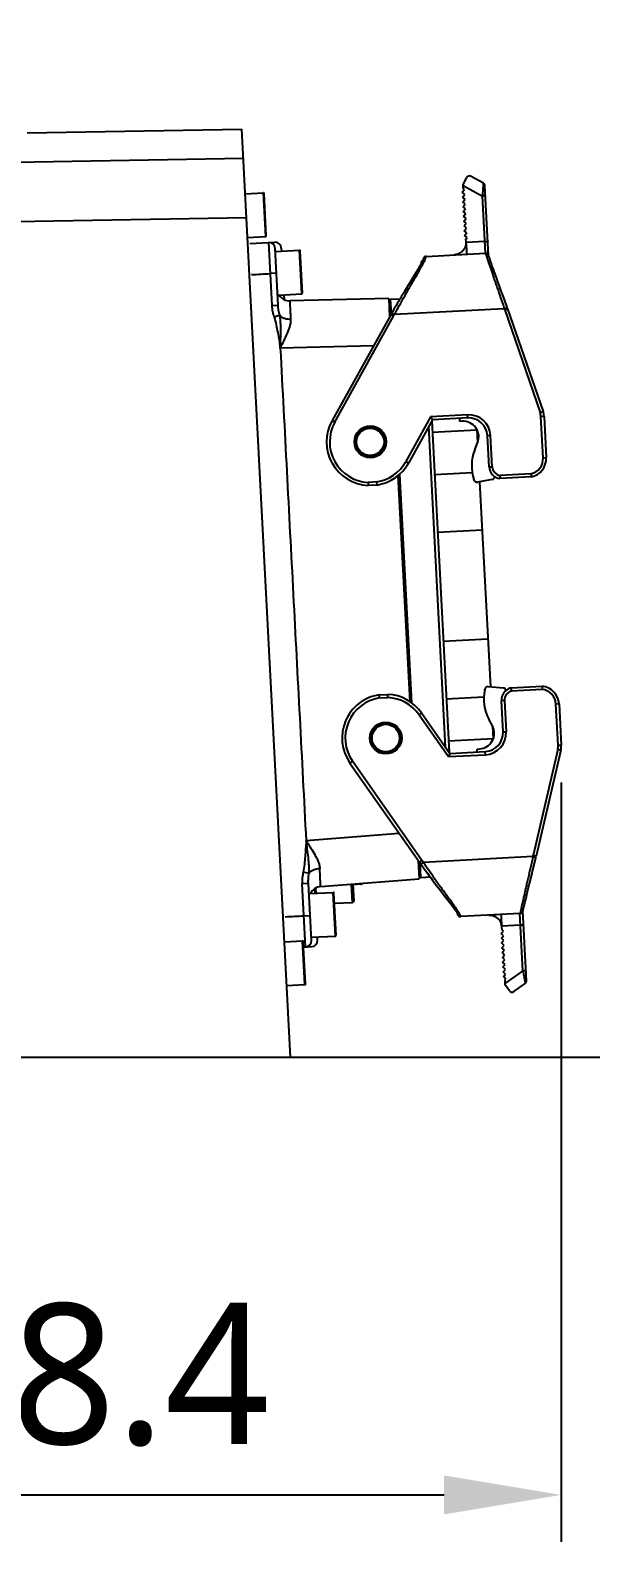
# Model space of a CAD drawing. Header units: millimetres. Extents: x 5828 to 6704, y 123 to 421.
# Drawn here: x 6434.13 to 6440.12, y 225.25 to 241.39 of the extents above; entities that cross this region are included whole.
import ezdxf

# ---------------------------------------------------------------- set-up
doc = ezdxf.new("R2010")
doc.units = ezdxf.units.MM
doc.layers.add('外形图', color=7, linetype='Continuous')
doc.layers.add('尺寸标注', color=7, linetype='Continuous')
doc.styles.add('微软雅黑', font='msyh.ttc', dxfattribs={"height": 1.5})
doc.dimstyles.new('尺寸标注_1_15比例', dxfattribs={"dimtxt": 1.5, "dimasz": 1.25, "dimexe": 0.5, "dimexo": 0.4, "dimgap": 0.5, "dimtad": 1, "dimdec": 1, "dimlfac": 15, "dimdsep": 46, "dimtxsty": '微软雅黑', "dimcen": 0.09, "dimadec": 0, "dimazin": 0, "dimtp": 0.01, "dimtm": 0.01, "dimtfac": 1, "dimtdec": 1, "dimtofl": 0, "dimtmove": 0, "dimatfit": 3, "dimfxl": 1, "dimtolj": 1, "dimarcsym": 0})

# ---------------------------------------------------------------- blocks, each defined once
blk = doc.blocks.new('*D937')
at = {"layer": 'Defpoints', "color": 0}
for p in [(6436.022, 252.424), (6436.914, 230.424), (6446.595, 230.424)]:
    blk.add_point(p, dxfattribs=at)
at = {"layer": '尺寸标注', "color": 0, "lineweight": -2}
for p, q in [((6436.422, 252.424), (6447.095, 252.424)), ((6446.595, 251.174), (6446.595, 231.674)), ((6437.314, 230.424), (6447.095, 230.424))]:
    blk.add_line(p, q, dxfattribs=at)
at = {"layer": '尺寸标注', "color": 0}
for points in [[(6446.803, 251.174), (6446.386, 251.174), (6446.595, 252.424)], [(6446.386, 231.674), (6446.803, 231.674), (6446.595, 230.424)]]:
    blk.add_solid(points, dxfattribs=at)
at = {"layer": '尺寸标注', "color": 0, "insert": (6445.32, 241.765), "char_height": 1.5, "attachment_point": 5, "rotation": 90, "style": '微软雅黑'}
blk.add_mtext('\\A1;330', dxfattribs=at)
blk = doc.blocks.new('*D938')
at = {"layer": 'Defpoints', "color": 0}
for p in [(6417.922, 275.264), (6453.231, 275.264), (6436.914, 230.424)]:
    blk.add_point(p, dxfattribs=at)
at = {"layer": '尺寸标注', "color": 0, "lineweight": -2}
for p, q in [((6418.322, 275.264), (6453.731, 275.264)), ((6453.231, 231.674), (6453.231, 274.014)), ((6437.314, 230.424), (6453.731, 230.424))]:
    blk.add_line(p, q, dxfattribs=at)
at = {"layer": '尺寸标注', "color": 0}
for points in [[(6453.44, 274.014), (6453.023, 274.014), (6453.231, 275.264)], [(6453.023, 231.674), (6453.44, 231.674), (6453.231, 230.424)]]:
    blk.add_solid(points, dxfattribs=at)
at = {"layer": '尺寸标注', "color": 0, "insert": (6451.956, 252.844), "char_height": 1.5, "attachment_point": 5, "rotation": 90, "style": '微软雅黑'}
blk.add_mtext('\\A1;672.6', dxfattribs=at)
blk = doc.blocks.new('*D940')
at = {"layer": 'Defpoints', "color": 0}
for p in [(6425.647, 243.091), (6422.741, 230.424), (6442.784, 230.424)]:
    blk.add_point(p, dxfattribs=at)
at = {"layer": '尺寸标注', "color": 0, "lineweight": -2}
for p, q in [((6426.047, 243.091), (6443.284, 243.091)), ((6442.784, 241.841), (6442.784, 231.674)), ((6423.141, 230.424), (6443.284, 230.424))]:
    blk.add_line(p, q, dxfattribs=at)
at = {"layer": '尺寸标注', "color": 0}
for points in [[(6442.992, 241.841), (6442.576, 241.841), (6442.784, 243.091)], [(6442.576, 231.674), (6442.992, 231.674), (6442.784, 230.424)]]:
    blk.add_solid(points, dxfattribs=at)
at = {"layer": '尺寸标注', "color": 0, "insert": (6441.505, 237.302), "char_height": 1.5, "attachment_point": 5, "rotation": 90, "style": '微软雅黑'}
blk.add_mtext('\\A1;190', dxfattribs=at)
blk = doc.blocks.new('*D942')
at = {"layer": 'Defpoints', "color": 0}
for p in [(6439.803, 233.758), (6428.58, 228.257), (6439.803, 225.751)]:
    blk.add_point(p, dxfattribs=at)
at = {"layer": '尺寸标注', "color": 0, "lineweight": -2}
for p, q in [((6439.803, 233.358), (6439.803, 225.251)), ((6428.58, 227.857), (6428.58, 225.251)), ((6429.83, 225.751), (6438.553, 225.751))]:
    blk.add_line(p, q, dxfattribs=at)
at = {"layer": '尺寸标注', "color": 0}
for points in [[(6429.83, 225.959), (6429.83, 225.543), (6428.58, 225.751)], [(6438.553, 225.543), (6438.553, 225.959), (6439.803, 225.751)]]:
    blk.add_solid(points, dxfattribs=at)
at = {"layer": '尺寸标注', "color": 0, "insert": (6434.192, 227.03), "char_height": 1.5, "attachment_point": 5, "style": '微软雅黑'}
blk.add_mtext('\\A1;\\A1;168.4', dxfattribs=at)

msp = doc.modelspace()

# ---------------------------------------------------------------- linework, layer by layer
at = {"layer": '外形图'}
for p, q in [((6434.1007, 240.2945), (6436.3944, 240.3345)), ((6436.9138, 230.424), (6436.3944, 240.3345)), ((6436.4108, 240.0214), (6432.6155, 239.9529)), ((6438.7468, 239.6599), (6438.7709, 239.689)), ((6438.7546, 239.7445), (6438.7951, 239.8176)), ((6438.7569, 239.7005), (6438.7546, 239.7445)), ((6438.7552, 239.7344), (6438.9614, 239.6201)), ((6438.7709, 239.689), (6438.7569, 239.7005)), ((6438.9719, 239.7577), (6438.8404, 239.8305)), ((6439.0281, 238.9847), (6438.989, 239.7303)), ((6436.4305, 239.6447), (6436.6236, 239.6548)), ((6436.648, 239.1887), (6436.6236, 239.6548)), ((6436.6543, 239.1958), (6436.6306, 239.6485)), ((6438.7736, 239.6378), (6438.7468, 239.6599)), ((6438.7495, 239.6086), (6438.7736, 239.6378)), ((6438.7763, 239.5865), (6438.7495, 239.6086)), ((6438.7522, 239.5573), (6438.7763, 239.5865)), ((6438.7789, 239.5352), (6438.7522, 239.5573)), ((6438.7549, 239.5061), (6438.7789, 239.5352)), ((6438.9934, 239.0092), (6438.9614, 239.6201)), ((6432.0907, 239.3142), (6436.4437, 239.3926)), ((6438.7816, 239.484), (6438.7549, 239.5061)), ((6438.7576, 239.4548), (6438.7816, 239.484)), ((6438.7843, 239.4327), (6438.7576, 239.4548)), ((6438.7602, 239.4036), (6438.7843, 239.4327)), ((6438.787, 239.3814), (6438.7602, 239.4036)), ((6438.7629, 239.3523), (6438.787, 239.3814)), ((6438.7897, 239.3302), (6438.7629, 239.3523)), ((6438.7656, 239.301), (6438.7897, 239.3302)), ((6438.7924, 239.2789), (6438.7656, 239.301)), ((6438.7683, 239.2498), (6438.7924, 239.2789)), ((6438.7951, 239.2276), (6438.7683, 239.2498)), ((6438.771, 239.1985), (6438.7951, 239.2276)), ((6438.7978, 239.1764), (6438.771, 239.1985)), ((6436.455, 239.1786), (6436.648, 239.1887)), ((6436.4784, 239.1143), (6436.7447, 239.1283)), ((6436.6781, 239.1248), (6436.7134, 238.4505)), ((6436.78, 238.454), (6436.7481, 239.0617)), ((6436.7499, 239.0284), (6437.0095, 239.042)), ((6436.8147, 239.0652), (6436.8165, 239.0319)), ((6437.034, 238.576), (6437.0095, 239.042)), ((6437.0403, 238.583), (6437.0165, 239.0357)), ((6438.7716, 239.0643), (6438.7692, 239.0596)), ((6438.7851, 239.1079), (6438.7849, 239.1064)), ((6438.7852, 239.1612), (6438.7978, 239.1764)), ((6438.7867, 239.1318), (6438.7852, 239.1612)), ((6438.9869, 239.133), (6438.7871, 239.1237)), ((6438.2915, 238.8693), (6438.2856, 238.8593)), ((6438.2943, 238.8741), (6438.2886, 238.8645)), ((6438.297, 238.8788), (6438.2915, 238.8694)), ((6438.3019, 238.8874), (6438.2969, 238.8787)), ((6438.3043, 238.8916), (6438.2995, 238.8833)), ((6438.3085, 238.8992), (6438.3042, 238.8915)), ((6438.3219, 238.9249), (6438.3071, 238.9215)), ((6438.3071, 238.9215), (6438.3083, 238.8988)), ((6438.3148, 238.9107), (6438.3077, 238.9094)), ((6438.3234, 238.9281), (6438.3224, 238.9259)), ((6438.3243, 238.9302), (6438.3234, 238.9281)), ((6438.3251, 238.932), (6438.3243, 238.9301)), ((6438.3258, 238.9338), (6438.3251, 238.932)), ((6438.3264, 238.9353), (6438.3258, 238.9337)), ((6438.3269, 238.9368), (6438.3264, 238.9353)), ((6438.3274, 238.938), (6438.3269, 238.9367)), ((6438.3277, 238.9392), (6438.3274, 238.938)), ((6438.3281, 238.9401), (6438.3277, 238.9391)), ((6438.3283, 238.941), (6438.3281, 238.9401)), ((6438.3291, 238.9442), (6438.329, 238.9439)), ((6438.3294, 238.9467), (6438.3293, 238.9461)), ((6438.3295, 238.9477), (6438.3294, 238.9467)), ((6438.3298, 238.9491), (6438.3295, 238.9476)), ((6438.3303, 238.9512), (6438.3298, 238.9491)), ((6438.3311, 238.9539), (6438.3303, 238.9511)), ((6438.3324, 238.9569), (6438.3311, 238.9538)), ((6438.3343, 238.9604), (6438.3324, 238.9568)), ((6438.3368, 238.9639), (6438.3342, 238.9603)), ((6438.3401, 238.9673), (6438.3368, 238.9638)), ((6438.344, 238.9704), (6438.34, 238.9672)), ((6438.3485, 238.973), (6438.3439, 238.9703)), ((6438.3537, 238.9749), (6438.3484, 238.9729)), ((6438.3594, 238.9759), (6438.3536, 238.9748)), ((6438.3609, 238.976), (6438.3592, 238.9759)), ((6438.3609, 238.976), (6438.9937, 239.0092)), ((6438.661, 238.9917), (6438.6607, 238.9917)), ((6438.67, 238.9926), (6438.6675, 238.9923)), ((6438.6724, 238.9929), (6438.6698, 238.9926)), ((6438.6749, 238.9933), (6438.6721, 238.9929)), ((6438.6774, 238.9938), (6438.6746, 238.9933)), ((6438.68, 238.9943), (6438.6771, 238.9937)), ((6438.6827, 238.9949), (6438.6797, 238.9942)), ((6438.6854, 238.9955), (6438.6823, 238.9948)), ((6438.6881, 238.9962), (6438.685, 238.9954)), ((6438.6908, 238.997), (6438.6877, 238.9961)), ((6438.6936, 238.9978), (6438.6904, 238.9969)), ((6438.6964, 238.9988), (6438.6931, 238.9977)), ((6438.6992, 238.9998), (6438.6959, 238.9986)), ((6438.702, 239.0008), (6438.6987, 238.9996)), ((6438.7048, 239.002), (6438.7015, 239.0006)), ((6438.7077, 239.0032), (6438.7044, 239.0018)), ((6438.7105, 239.0045), (6438.7072, 239.003)), ((6438.7133, 239.0059), (6438.7101, 239.0043)), ((6438.7161, 239.0074), (6438.713, 239.0057)), ((6438.719, 239.0089), (6438.7159, 239.0072)), ((6438.7218, 239.0105), (6438.7188, 239.0088)), ((6438.7246, 239.0123), (6438.7217, 239.0105)), ((6438.7275, 239.0142), (6438.7246, 239.0123)), ((6438.7305, 239.0162), (6438.7273, 239.0141)), ((6439.0289, 238.9825), (6439.0285, 238.9837)), ((6439.0289, 238.9825), (6439.0285, 238.9837)), ((6439.0297, 238.98), (6439.0289, 238.9825)), ((6439.0307, 238.9771), (6439.0293, 238.9813)), ((6439.0358, 238.9624), (6439.0325, 238.9718)), ((6439.04, 238.9503), (6439.0358, 238.9624)), ((6439.0454, 238.9351), (6439.04, 238.9503)), ((6439.0556, 238.9061), (6439.0454, 238.9351)), ((6439.064, 238.8825), (6439.0597, 238.8948)), ((6436.7621, 238.7954), (6436.6955, 238.7919)), ((6438.1969, 238.7122), (6438.1786, 238.6819)), ((6438.239, 238.7816), (6438.2293, 238.7657)), ((6438.2566, 238.8107), (6438.2436, 238.7892)), ((6438.2646, 238.8239), (6438.2565, 238.8106)), ((6438.2684, 238.8304), (6438.2607, 238.8175)), ((6438.2756, 238.8424), (6438.2684, 238.8303)), ((6438.2791, 238.8483), (6438.2721, 238.8366)), ((6438.2855, 238.8592), (6438.2791, 238.8482)), ((6438.2886, 238.8644), (6438.2824, 238.8539)), ((6439.1155, 238.738), (6439.1043, 238.7692)), ((6439.1276, 238.7042), (6439.1155, 238.738)), ((6436.7846, 238.5629), (6437.034, 238.576)), ((6436.8409, 238.5659), (6436.8436, 238.5147)), ((6438.1299, 238.6019), (6438.1146, 238.5766)), ((6438.1299, 238.6019), (6438.1147, 238.5767)), ((6438.1517, 238.6378), (6438.1299, 238.6019)), ((6438.1587, 238.6492), (6438.1517, 238.6377)), ((6438.1785, 238.6818), (6438.1586, 238.6491)), ((6438.1848, 238.6921), (6438.1721, 238.6712)), ((6439.1407, 238.6678), (6439.1276, 238.7042)), ((6439.1599, 238.6149), (6439.1407, 238.6678)), ((6439.1701, 238.5865), (6439.1599, 238.6149)), ((6439.1755, 238.5718), (6439.1701, 238.5865)), ((6439.2037, 238.4937), (6439.1755, 238.5718)), ((6436.7134, 238.4505), (6436.78, 238.454)), ((6437.9611, 238.5278), (6436.9076, 238.5002)), ((6437.9611, 238.5278), (6437.9714, 238.3315)), ((6437.9656, 238.4413), (6437.9823, 238.4421)), ((6437.9783, 238.5187), (6438.0832, 238.5242)), ((6437.9783, 238.5187), (6437.9866, 238.3587)), ((6438.0244, 238.3576), (6439.1951, 238.4189)), ((6439.1951, 238.4189), (6439.2265, 238.4301)), ((6439.1997, 238.4062), (6439.1951, 238.4189)), ((6439.1997, 238.4062), (6439.2311, 238.4174)), ((6439.1997, 238.4062), (6439.5773, 237.3096)), ((6439.2311, 238.4174), (6439.2265, 238.4301)), ((6439.2311, 238.4174), (6439.6088, 237.3205)), ((6436.798, 238.3468), (6436.7385, 238.3265)), ((6437.9828, 238.352), (6437.3562, 237.2217)), ((6437.3854, 237.2055), (6438.0119, 238.3358)), ((6437.9828, 238.352), (6437.9886, 238.3621)), ((6438.0119, 238.3358), (6437.9828, 238.352)), ((6437.9955, 238.3742), (6437.9886, 238.3621)), ((6437.9955, 238.3742), (6438.0244, 238.3576)), ((6438.0119, 238.3358), (6438.0244, 238.3576)), ((6436.8039, 237.9977), (6437.8007, 238.0236)), ((6438.408, 237.2628), (6438.1433, 236.7853)), ((6438.804, 237.2835), (6438.408, 237.2628)), ((6438.4282, 237.2305), (6438.408, 237.2628)), ((6438.8058, 237.2503), (6438.804, 237.2835)), ((6439.5773, 237.3096), (6439.6088, 237.3205)), ((6439.6194, 237.2658), (6439.5861, 237.2641)), ((6439.6091, 236.8251), (6439.5861, 237.2641)), ((6439.6194, 237.2658), (6439.6424, 236.8268)), ((6437.3562, 237.2217), (6437.3854, 237.2055)), ((6438.4282, 237.2305), (6438.1725, 236.7692)), ((6438.569, 233.7343), (6438.3894, 237.1605)), ((6438.4204, 237.2163), (6438.6056, 233.682)), ((6438.9026, 237.1218), (6438.4266, 237.0969)), ((6438.8058, 237.2503), (6438.4282, 237.2305)), ((6438.7207, 237.2138), (6438.719, 237.2457)), ((6438.7473, 237.2153), (6438.7207, 237.2138)), ((6438.9023, 237.1284), (6438.9099, 236.984)), ((6438.8809, 236.912), (6438.9109, 236.9866)), ((6439.0493, 237.0627), (6439.016, 237.061)), ((6439.0334, 236.7281), (6439.016, 237.061)), ((6439.0667, 236.7299), (6439.0493, 237.0627)), ((6438.1434, 236.7853), (6438.1725, 236.7692)), ((6439.6091, 236.8251), (6439.6424, 236.8268)), ((6438.0603, 236.6352), (6438.1867, 234.2223)), ((6438.0762, 236.6489), (6438.2041, 234.2103)), ((6438.4502, 236.6475), (6438.8528, 236.6686)), ((6439.0334, 236.7281), (6439.0667, 236.7299)), ((6439.4839, 236.6206), (6439.1482, 236.603)), ((6439.4795, 236.6538), (6439.1499, 236.6365)), ((6437.8325, 236.5675), (6437.7413, 236.5627)), ((6437.7413, 236.5627), (6437.7414, 236.5293)), ((6437.8359, 236.5343), (6437.7414, 236.5293)), ((6437.8325, 236.5675), (6437.8359, 236.5343)), ((6438.8725, 236.5858), (6438.8701, 236.5929)), ((6439.0656, 236.5926), (6438.9103, 236.5634)), ((6438.9317, 236.5674), (6439.0463, 234.3808)), ((6438.4824, 236.0317), (6438.9585, 236.0566)), ((6438.5435, 234.8666), (6439.0195, 234.8916)), ((6438.9877, 234.3489), (6438.9893, 234.3563)), ((6439.0246, 234.3826), (6439.1821, 234.3697)), ((6439.2654, 234.368), (6439.6011, 234.3856)), ((6439.6001, 234.3521), (6439.2705, 234.3348)), ((6437.8585, 234.2942), (6437.9531, 234.2992)), ((6437.862, 234.261), (6437.8585, 234.2942)), ((6437.862, 234.261), (6437.9531, 234.2658)), ((6437.9531, 234.2658), (6437.9531, 234.2992)), ((6438.5758, 234.2508), (6438.9784, 234.2719)), ((6439.1975, 234.2333), (6439.1643, 234.2316)), ((6439.1817, 233.8987), (6439.1643, 234.2316)), ((6439.1975, 234.2333), (6439.215, 233.9004)), ((6439.7802, 234.1971), (6439.7469, 234.1953)), ((6439.77, 233.7563), (6439.7469, 234.1953)), ((6439.7802, 234.1971), (6439.8032, 233.758)), ((6438.3124, 234.1008), (6438.285, 234.0816)), ((6438.285, 234.0817), (6438.5982, 233.6344)), ((6438.3124, 234.1008), (6438.6149, 233.6687)), ((6439.0694, 233.9617), (6439.0317, 234.0328)), ((6439.0681, 233.9641), (6439.0757, 233.8197)), ((6439.1817, 233.8987), (6439.215, 233.9004)), ((6438.5993, 233.8014), (6439.0753, 233.8263)), ((6438.904, 233.7158), (6438.9307, 233.7172)), ((6438.9057, 233.684), (6438.904, 233.7158)), ((6439.7659, 233.7101), (6439.505, 232.5801)), ((6439.7984, 233.7026), (6439.7659, 233.7101)), ((6439.77, 233.7563), (6439.8032, 233.758)), ((6437.5751, 233.5845), (6437.5478, 233.5654)), ((6437.5478, 233.5654), (6438.2891, 232.5068)), ((6438.3164, 232.5259), (6437.5751, 233.5845)), ((6438.6149, 233.6687), (6438.5982, 233.6344)), ((6438.5982, 233.6344), (6438.9942, 233.6552)), ((6438.6149, 233.6687), (6438.9924, 233.6885)), ((6438.9942, 233.6552), (6438.9924, 233.6885)), ((6439.7984, 233.7026), (6439.5374, 232.5722)), ((6438.0737, 232.8143), (6437.0796, 232.7359)), ((6439.5018, 232.5669), (6439.505, 232.5801)), ((6439.5374, 232.5722), (6439.505, 232.5801)), ((6438.2756, 232.526), (6438.2859, 232.3296)), ((6438.298, 232.4171), (6438.2814, 232.4162)), ((6438.2891, 232.5068), (6438.3164, 232.5259)), ((6438.2891, 232.5068), (6438.3041, 232.486)), ((6438.2937, 232.5004), (6438.302, 232.3405)), ((6438.3311, 232.5056), (6438.3041, 232.486)), ((6438.3311, 232.5056), (6438.3164, 232.5259)), ((6439.5018, 232.5669), (6438.3311, 232.5056)), ((6438.3432, 232.4324), (6438.351, 232.4217)), ((6438.351, 232.4217), (6438.3647, 232.4031)), ((6439.5018, 232.5669), (6439.5342, 232.559)), ((6439.5184, 232.4946), (6439.5296, 232.5401)), ((6439.5296, 232.5401), (6439.5374, 232.5722)), ((6437.1036, 232.2796), (6437.037, 232.2761)), ((6437.0723, 231.6018), (6437.037, 232.2761)), ((6437.1103, 232.3881), (6437.049, 232.402)), ((6437.1354, 231.6719), (6437.1036, 232.2796)), ((6437.2353, 232.247), (6438.2859, 232.3296)), ((6437.5748, 232.0784), (6437.5646, 232.2729)), ((6437.5779, 232.2739), (6437.5874, 232.0925)), ((6437.6649, 232.2723), (6437.5782, 232.267)), ((6437.6649, 232.2715), (6437.5783, 232.2662)), ((6437.6649, 232.2715), (6437.6644, 232.2807)), ((6438.407, 232.346), (6438.302, 232.3405)), ((6438.3647, 232.4031), (6438.378, 232.385)), ((6438.378, 232.385), (6438.3912, 232.3673)), ((6438.3912, 232.3673), (6438.404, 232.35)), ((6438.404, 232.35), (6438.4166, 232.3332)), ((6438.4166, 232.3332), (6438.4289, 232.3168)), ((6438.4289, 232.3168), (6438.4409, 232.3008)), ((6438.4409, 232.3008), (6438.4585, 232.2777)), ((6438.4585, 232.2777), (6438.5174, 232.2004)), ((6439.4552, 232.238), (6439.4625, 232.2681)), ((6439.4625, 232.2681), (6439.4704, 232.3003)), ((6437.1195, 232.1717), (6437.3689, 232.1848)), ((6437.1758, 232.1747), (6437.1732, 232.2259)), ((6437.1796, 232.2295), (6437.1825, 232.175)), ((6437.3933, 231.7188), (6437.3689, 232.1848)), ((6437.3996, 231.7258), (6437.3759, 232.1785)), ((6438.5174, 232.2004), (6438.5367, 232.1751)), ((6438.5367, 232.1751), (6438.5548, 232.1512)), ((6438.5548, 232.1512), (6438.6098, 232.0786)), ((6439.4236, 232.1076), (6439.4283, 232.1271)), ((6439.4362, 232.1599), (6439.4484, 232.21)), ((6439.4484, 232.21), (6439.4552, 232.238)), ((6437.0549, 231.9347), (6437.1215, 231.9382)), ((6437.3817, 232.0683), (6437.5748, 232.0784)), ((6438.6098, 232.0786), (6438.6199, 232.0653)), ((6438.6199, 232.0653), (6438.6293, 232.0527)), ((6438.6293, 232.0527), (6438.6382, 232.0408)), ((6438.6382, 232.0408), (6438.6464, 232.0296)), ((6438.6464, 232.0296), (6438.6516, 232.0226)), ((6438.6516, 232.0226), (6438.6565, 232.0159)), ((6438.6565, 232.0159), (6438.6611, 232.0095)), ((6438.6675, 232.0006), (6438.6714, 231.995)), ((6438.6956, 231.9531), (6438.6959, 231.9519)), ((6439.3631, 231.9588), (6438.7303, 231.9257)), ((6439.3949, 231.3479), (6439.3629, 231.9588)), ((6439.3632, 231.9589), (6439.3631, 231.9588)), ((6439.3632, 231.9589), (6439.3648, 231.959)), ((6439.4339, 231.2412), (6439.3948, 231.9868)), ((6439.396, 231.9917), (6439.3986, 232.0029)), ((6439.3986, 232.0029), (6439.4012, 232.0144)), ((6439.4012, 232.0144), (6439.4039, 232.0259)), ((6439.4039, 232.0259), (6439.4075, 232.0407)), ((6438.7165, 231.9279), (6438.7224, 231.9262)), ((6439.1615, 231.7473), (6439.1858, 231.7721)), ((6439.3694, 231.835), (6439.1694, 231.8245)), ((6439.1717, 231.7859), (6439.1702, 231.8152)), ((6439.1858, 231.7721), (6439.1717, 231.7859)), ((6436.8492, 231.6556), (6437.0423, 231.6658)), ((6437.0667, 231.1997), (6437.0423, 231.6658)), ((6437.073, 231.2067), (6437.0493, 231.6594)), ((6437.1337, 231.7052), (6437.3933, 231.7188)), ((6437.202, 231.6754), (6437.2003, 231.7086)), ((6439.1885, 231.7208), (6439.1615, 231.7473)), ((6439.1642, 231.696), (6439.1885, 231.7208)), ((6439.1912, 231.6696), (6439.1642, 231.696)), ((6439.1669, 231.6448), (6439.1912, 231.6696)), ((6439.1939, 231.6183), (6439.1669, 231.6448)), ((6439.1695, 231.5935), (6439.1939, 231.6183)), ((6437.0524, 231.6008), (6437.1389, 231.6053)), ((6439.1965, 231.567), (6439.1695, 231.5935)), ((6439.1722, 231.5422), (6439.1965, 231.567)), ((6439.1992, 231.5158), (6439.1722, 231.5422)), ((6439.1749, 231.491), (6439.1992, 231.5158)), ((6439.2019, 231.4645), (6439.1749, 231.491)), ((6439.1776, 231.4397), (6439.2019, 231.4645)), ((6439.2046, 231.4132), (6439.1776, 231.4397)), ((6439.1803, 231.3884), (6439.2046, 231.4132)), ((6439.2073, 231.362), (6439.1803, 231.3884)), ((6439.183, 231.3372), (6439.2073, 231.362)), ((6439.21, 231.3107), (6439.183, 231.3372)), ((6439.1857, 231.2859), (6439.21, 231.3107)), ((6439.2127, 231.2594), (6439.1857, 231.2859)), ((6439.3949, 231.3479), (6439.2018, 231.2127)), ((6436.8736, 231.1896), (6437.0667, 231.1997)), ((6439.2, 231.2465), (6439.2127, 231.2594)), ((6439.2, 231.2465), (6439.2023, 231.2026)), ((6439.2502, 231.1341), (6439.2023, 231.2026)), ((6439.2966, 231.126), (6439.4198, 231.2122)), ((6433.0474, 230.424), (6436.9138, 230.424))]:
    msp.add_line(p, q, dxfattribs=at)
for points in [[(6438.7511, 239.0345), (6438.7486, 239.0318), (6438.7461, 239.0293), (6438.7435, 239.0268), (6438.7409, 239.0245), (6438.7382, 239.0222), (6438.7355, 239.02), (6438.7328, 239.018), (6438.7301, 239.016)], [(6438.7535, 239.0372), (6438.7506, 239.034), (6438.7478, 239.031), (6438.745, 239.0282), (6438.7421, 239.0256), (6438.7392, 239.0231), (6438.7363, 239.0207), (6438.7334, 239.0184), (6438.7305, 239.0162)], [(6438.7692, 239.0597), (6438.7667, 239.0554), (6438.7642, 239.0513), (6438.7615, 239.0474), (6438.7589, 239.0438), (6438.7562, 239.0403), (6438.7534, 239.0371)], [(6438.7671, 239.0561), (6438.765, 239.0526), (6438.7628, 239.0493), (6438.7606, 239.0461), (6438.7583, 239.043), (6438.7559, 239.0401)], [(6438.7855, 239.1106), (6438.7852, 239.1088), (6438.7844, 239.1035), (6438.7834, 239.0985), (6438.7823, 239.0935), (6438.7811, 239.0888), (6438.7797, 239.0842), (6438.7782, 239.0797), (6438.7766, 239.0754), (6438.7749, 239.0713), (6438.7731, 239.0673), (6438.7712, 239.0634)], [(6438.7849, 239.1064), (6438.7841, 239.102), (6438.7832, 239.0975), (6438.7821, 239.0929), (6438.7809, 239.0881), (6438.7794, 239.0833), (6438.7778, 239.0785), (6438.7759, 239.0737), (6438.7739, 239.0689), (6438.7716, 239.0643)], [(6438.3224, 238.926), (6438.3213, 238.9236), (6438.3201, 238.9211), (6438.3188, 238.9185), (6438.3173, 238.9156), (6438.3158, 238.9127), (6438.3141, 238.9095), (6438.3123, 238.9062), (6438.3105, 238.9028), (6438.3085, 238.8992)], [(6438.3292, 238.9449), (6438.3292, 238.9447), (6438.3291, 238.9445), (6438.3291, 238.9443), (6438.329, 238.9439), (6438.3289, 238.9435), (6438.3288, 238.943), (6438.3287, 238.9425), (6438.3285, 238.9418), (6438.3283, 238.941)], [(6438.3293, 238.9461), (6438.3292, 238.9451), (6438.3292, 238.9449), (6438.3292, 238.9447), (6438.3291, 238.9445)], [(6438.6677, 238.9923), (6438.6656, 238.9921), (6438.6639, 238.9919), (6438.6625, 238.9918), (6438.6616, 238.9918), (6438.661, 238.9917)], [(6439.0015, 239.0087), (6438.9953, 239.0092), (6438.9937, 239.0092)], [(6439.0285, 238.9837), (6439.028, 238.9849), (6439.0276, 238.986), (6439.0271, 238.9873), (6439.0265, 238.9887), (6439.0257, 238.9904), (6439.0245, 238.9925), (6439.0228, 238.9951), (6439.0204, 238.998), (6439.0171, 239.0012), (6439.0128, 239.0044), (6439.0074, 239.007), (6439.0015, 239.0087)], [(6439.0325, 238.9718), (6439.0307, 238.9771), (6439.0302, 238.9786)], [(6439.0597, 238.8948), (6439.0576, 238.9006), (6439.0556, 238.9061)], [(6439.1043, 238.7692), (6439.0878, 238.8156), (6439.0848, 238.824), (6439.0819, 238.8322), (6439.0791, 238.8401), (6439.0764, 238.8478), (6439.0737, 238.8552), (6439.0712, 238.8624), (6439.064, 238.8825)], [(6438.248, 238.7964), (6438.2389, 238.7815), (6438.1969, 238.712)], [(6438.1146, 238.5766), (6438.1068, 238.5636), (6438.0988, 238.5503), (6438.0907, 238.5367), (6438.0824, 238.5228), (6438.074, 238.5087), (6438.0655, 238.4943), (6438.0569, 238.4796), (6438.0481, 238.4647), (6438.0392, 238.4495), (6438.0299, 238.4335)], [(6438.1147, 238.5767), (6438.1068, 238.5637), (6438.0988, 238.5503), (6438.0907, 238.5368), (6438.0832, 238.5242)], [(6439.2265, 238.4301), (6439.2219, 238.4431), (6439.2037, 238.4937)], [(6439.4704, 232.3003), (6439.4833, 232.3526), (6439.4879, 232.3712), (6439.4927, 232.3904), (6439.4976, 232.4101), (6439.5184, 232.4946)], [(6439.4075, 232.0407), (6439.4154, 232.0737), (6439.4236, 232.1076)], [(6439.4283, 232.1271), (6439.4309, 232.1376), (6439.4335, 232.1485), (6439.4362, 232.1599)], [(6438.6611, 232.0095), (6438.6654, 232.0035), (6438.6675, 232.0006)], [(6438.6714, 231.995), (6438.675, 231.9898), (6438.6766, 231.9873), (6438.6783, 231.9849), (6438.6798, 231.9826), (6438.6812, 231.9804), (6438.6826, 231.9783), (6438.6839, 231.9763), (6438.6851, 231.9744), (6438.6862, 231.9726), (6438.6872, 231.9709), (6438.6882, 231.9692), (6438.6891, 231.9677), (6438.6899, 231.9662), (6438.6906, 231.9648), (6438.6913, 231.9635), (6438.6919, 231.9623), (6438.6925, 231.9612), (6438.693, 231.9602), (6438.6934, 231.9593), (6438.6937, 231.9585), (6438.6941, 231.9577), (6438.6943, 231.957), (6438.6946, 231.9564), (6438.6948, 231.9559), (6438.695, 231.9554), (6438.6951, 231.955), (6438.6952, 231.9546), (6438.6953, 231.9543), (6438.6954, 231.954), (6438.6955, 231.9538), (6438.6955, 231.9536), (6438.6956, 231.9534), (6438.6956, 231.9533), (6438.6956, 231.9531)], [(6438.6959, 231.9519), (6438.6961, 231.9513), (6438.6963, 231.9503), (6438.6967, 231.949), (6438.6974, 231.947), (6438.6986, 231.9444), (6438.7005, 231.941), (6438.7032, 231.9374), (6438.7067, 231.9338), (6438.7112, 231.9305), (6438.7165, 231.9279)], [(6439.0301, 231.9414), (6439.0308, 231.9414), (6439.0316, 231.9415), (6439.0328, 231.9415), (6439.0345, 231.9415), (6439.0366, 231.9415), (6439.0389, 231.9415), (6439.0414, 231.9414), (6439.044, 231.9413), (6439.0466, 231.9411), (6439.0494, 231.9409), (6439.0522, 231.9406), (6439.0551, 231.9402), (6439.058, 231.9398), (6439.0609, 231.9393), (6439.0639, 231.9387), (6439.0669, 231.938), (6439.07, 231.9373), (6439.073, 231.9365), (6439.076, 231.9356), (6439.0791, 231.9346), (6439.0822, 231.9335), (6439.0853, 231.9323), (6439.0884, 231.9311), (6439.0915, 231.9297), (6439.0946, 231.9283), (6439.0977, 231.9267), (6439.1008, 231.9251), (6439.1039, 231.9233), (6439.107, 231.9214), (6439.1101, 231.9194), (6439.1132, 231.9173), (6439.1163, 231.9151), (6439.1194, 231.9127), (6439.1225, 231.9101), (6439.1255, 231.9075), (6439.1286, 231.9046), (6439.1317, 231.9015), (6439.1347, 231.8983), (6439.1377, 231.8949), (6439.1407, 231.8913), (6439.1436, 231.8874), (6439.1464, 231.8834), (6439.1491, 231.8792), (6439.1517, 231.8748), (6439.1542, 231.8703), (6439.1565, 231.8656), (6439.1586, 231.8609), (6439.1606, 231.8561), (6439.1624, 231.8512), (6439.164, 231.8462), (6439.1654, 231.8414), (6439.1666, 231.8367), (6439.1677, 231.8319)], [(6439.3648, 231.959), (6439.3709, 231.9602), (6439.3766, 231.9625), (6439.3817, 231.9656), (6439.3857, 231.9692), (6439.3886, 231.9727), (6439.3906, 231.9759), (6439.3921, 231.9787), (6439.393, 231.9809), (6439.3936, 231.9826), (6439.3941, 231.9841), (6439.3945, 231.9854), (6439.3948, 231.9866)], [(6439.3948, 231.9866), (6439.3951, 231.9878), (6439.3954, 231.989), (6439.396, 231.9917)], [(6438.7224, 231.9262), (6438.7286, 231.9256), (6438.7303, 231.9257)]]:
    msp.add_lwpolyline(points, dxfattribs=at)
for centre, radius in [((6437.7644, 236.9954), 0.17), ((6437.7644, 236.9954), 0.16), ((6437.7644, 236.9954), 0.1467), ((6437.9301, 233.8331), 0.17), ((6437.9301, 233.8331), 0.16), ((6437.9301, 233.8331), 0.1467)]:
    msp.add_circle(centre, radius, dxfattribs=at)
for centre, radius, start, end in [((6438.8243, 239.8014), 0.0333, 61.00104, 150.99844), ((6438.9557, 239.7285), 0.0333, 3, 61), ((6436.624, 239.6481), 0.00667, 3, 93), ((6436.6477, 239.1954), 0.00667, 273, 3), ((6436.6816, 239.0582), 0.0667, 3, 93), ((6436.7481, 239.0617), 0.0667, 3, 93), ((6437.0099, 239.0354), 0.00667, 3, 93), ((6438.6536, 239.1249), 0.1333, 359.48239, 3), ((6438.3626, 238.9424), 0.0337, 100.94802, 104.64869), ((6438.3626, 238.9427), 0.0333, 92.97503, 100.96771), ((6436.9041, 238.6335), 0.1333, 211.80728, 271.4995), ((6437.0336, 238.5827), 0.00667, 273, 3), ((6450.1964, 231.3532), 14.0767, 149.80302, 150.08187), ((6438.8162, 237.0505), 0.2333, 3, 93), ((6439.4197, 237.2554), 0.1667, 3, 19), ((6439.4197, 237.2554), 0.2, 3, 19), ((6437.7644, 236.9954), 0.4667, 151, 267.17765), ((6437.7644, 236.9954), 0.4333, 151, 266.95725), ((6438.7563, 237.0488), 0.1667, 338.07622, 93.07622), ((6438.8162, 237.0505), 0.2, 3, 93), ((6437.7644, 236.9954), 0.4333, 279.04777, 330.99066), ((6439.3138, 236.7377), 0.4667, 158.07622, 198.07622), ((6439.4427, 236.8163), 0.1667, 282.75005, 3), ((6439.4427, 236.8163), 0.2, 281.8987, 3), ((6437.7644, 236.9954), 0.4667, 278.82223, 331), ((6439.1666, 236.7351), 0.1333, 183, 262.09589), ((6439.0594, 236.6254), 0.0333, 280.67622, 357.74987), ((6439.1666, 236.7351), 0.1, 183, 260.40254), ((6438.9042, 236.5961), 0.0333, 198.07622, 280.67622), ((6439.0219, 234.3493), 0.0333, 85.32378, 167.92378), ((6439.2974, 234.2385), 0.1333, 103.90412, 183), ((6439.1794, 234.3365), 0.0333, 8.25008, 85.32378), ((6439.5805, 234.1866), 0.1667, 3, 83.24995), ((6439.5805, 234.1866), 0.2, 3, 84.10131), ((6437.9301, 233.8331), 0.4667, 98.8224, 215), ((6437.9301, 233.8331), 0.4333, 99.04256, 215), ((6437.9301, 233.8331), 0.4667, 35, 87.17777), ((6437.9301, 233.8331), 0.4333, 35.00982, 86.95243), ((6439.4441, 234.2513), 0.4667, 167.92378, 207.92378), ((6439.2974, 234.2385), 0.1, 105.59741, 183), ((6438.9222, 233.8836), 0.1667, 272.92378, 27.92378), ((6438.982, 233.8882), 0.2, 273, 3), ((6438.982, 233.8882), 0.2333, 273, 3), ((6439.6035, 233.7476), 0.1667, 347, 3), ((6439.6035, 233.7476), 0.2, 347, 3), ((6449.8013, 240.8146), 14.1969, 215.91961, 216.18738), ((6437.6641, 232.2848), 0.0133, 273.5, 346.40919), ((6437.664, 232.286), 0.0138, 273.50045, 285.8512), ((6437.664, 232.2859), 0.0136, 285.87713, 298.32095), ((6437.2458, 232.114), 0.1333, 94.5005, 154.19248), ((6437.3693, 232.1781), 0.00667, 3, 93), ((6437.5741, 232.0918), 0.0133, 273, 3), ((6439.037, 231.8082), 0.1333, 2.99992, 93), ((6439.3073, 231.8389), 0.1387, 182.81858, 182.97218), ((6437.0426, 231.6591), 0.00667, 3, 93), ((6437.0689, 231.6684), 0.0667, 273, 3), ((6437.1354, 231.6719), 0.0667, 273, 3), ((6437.393, 231.7254), 0.00667, 273, 3), ((6437.0664, 231.2064), 0.00667, 273, 3), ((6439.2775, 231.1533), 0.0333, 215.00006, 304.99996), ((6439.4006, 231.2395), 0.0333, 305, 3)]:
    msp.add_arc(centre, radius, start, end, dxfattribs=at)
for points, knots in [([(6438.9719, 239.7577), (6438.9719, 239.7577), (6438.9718, 239.7573), (6438.9717, 239.757), (6438.9716, 239.756), (6438.9715, 239.7548), (6438.9713, 239.7532), (6438.971, 239.7504), (6438.9707, 239.7462), (6438.9702, 239.7401), (6438.9696, 239.7329), (6438.9689, 239.7246), (6438.9682, 239.7154), (6438.9675, 239.7054), (6438.9664, 239.6906), (6438.965, 239.6708), (6438.9632, 239.6459), (6438.962, 239.6288), (6438.9614, 239.6201)], [0, 0, 0, 0, 0.0012053, 0.0049975, 0.0113917, 0.0203597, 0.0318572, 0.0458366, 0.0809831, 0.1252145, 0.1778182, 0.2380488, 0.3051492, 0.3783515, 0.4568911, 0.6270179, 0.8098325, 1, 1, 1, 1]), ([(6438.9948, 239.6195), (6438.9948, 239.6196), (6438.9946, 239.6198), (6438.9937, 239.62), (6438.9919, 239.6203), (6438.9888, 239.6205), (6438.9847, 239.6206), (6438.9797, 239.6207), (6438.9718, 239.6205), (6438.9657, 239.6203), (6438.9614, 239.6201)], [0, 0, 0, 0, 0.0082942, 0.0240752, 0.0819925, 0.17443, 0.2982285, 0.4487815, 0.6203849, 1, 1, 1, 1]), ([(6438.7875, 239.1237), (6438.7875, 239.1226), (6438.7864, 239.1205), (6438.7865, 239.1177), (6438.7863, 239.1155), (6438.786, 239.1138), (6438.7857, 239.1122), (6438.7856, 239.111), (6438.7858, 239.1105)], [0, 0, 0, 0, 0.2514743, 0.502286, 0.6272701, 0.7513559, 0.8790218, 1, 1, 1, 1]), ([(6438.7858, 239.1105), (6438.786, 239.1101), (6438.7866, 239.1093), (6438.7876, 239.1082), (6438.7883, 239.1069), (6438.7882, 239.1054), (6438.7881, 239.104), (6438.7883, 239.102), (6438.7884, 239.0997), (6438.7886, 239.0968), (6438.7888, 239.093), (6438.7891, 239.0866), (6438.7896, 239.0776), (6438.7903, 239.0639), (6438.791, 239.051), (6438.7916, 239.0389), (6438.792, 239.0309), (6438.7924, 239.0237), (6438.7927, 239.0173), (6438.793, 239.0118), (6438.7933, 239.0073), (6438.7934, 239.0041), (6438.7935, 239.002), (6438.7936, 239.0008), (6438.7937, 239), (6438.7937, 238.9992), (6438.7937, 238.999), (6438.7937, 238.9987), (6438.7937, 238.9987)], [0, 0, 0, 0, 0.0130687, 0.0264765, 0.0388866, 0.0518172, 0.0648517, 0.0775563, 0.1029956, 0.1282898, 0.153441, 0.2032331, 0.3004593, 0.3939104, 0.5666029, 0.6444952, 0.7159246, 0.7803326, 0.837215, 0.8861261, 0.9266824, 0.9585649, 0.971171, 0.9815212, 0.9895935, 0.9953709, 0.9988429, 1, 1, 1, 1]), ([(6438.9869, 239.133), (6438.9912, 239.1332), (6438.9974, 239.1335), (6439.0052, 239.1336), (6439.0102, 239.1336), (6439.0143, 239.1335), (6439.0174, 239.1333), (6439.0193, 239.133), (6439.0201, 239.1327), (6439.0204, 239.1325), (6439.0204, 239.1324)], [0, 0, 0, 0, 0.3796151, 0.5512184, 0.7017715, 0.8255701, 0.9180075, 0.9759247, 0.9917057, 1, 1, 1, 1]), ([(6438.0244, 238.3576), (6438.0346, 238.3764), (6438.0549, 238.414), (6438.0857, 238.4698), (6438.1165, 238.5247), (6438.1469, 238.5785), (6438.1768, 238.6308), (6438.2057, 238.6812), (6438.2333, 238.7295), (6438.2592, 238.7751), (6438.2834, 238.8174), (6438.3052, 238.8559), (6438.3241, 238.89), (6438.3394, 238.9191), (6438.3494, 238.9399), (6438.355, 238.9537), (6438.358, 238.9614), (6438.3599, 238.9675), (6438.3599, 238.972), (6438.3597, 238.9745), (6438.3605, 238.976), (6438.3609, 238.976)], [0, 0, 0, 0, 0.091127, 0.1817068, 0.2711882, 0.3590198, 0.4446127, 0.5273134, 0.6063888, 0.6810592, 0.7504741, 0.8136254, 0.8693367, 0.916289, 0.9532947, 0.9677802, 0.9796102, 0.9885086, 0.9946203, 0.9983205, 1, 1, 1, 1]), ([(6438.9936, 239.0092), (6438.9937, 239.0092), (6438.9939, 239.0088), (6438.9941, 239.0084), (6438.9945, 239.0074), (6438.995, 239.0061), (6438.9956, 239.0045), (6438.9966, 239.0015), (6438.9981, 238.9969), (6439.0003, 238.9903), (6439.003, 238.9823), (6439.0061, 238.973), (6439.0097, 238.9622), (6439.0137, 238.9501), (6439.02, 238.9315), (6439.0289, 238.9051), (6439.0408, 238.8701), (6439.0541, 238.8309), (6439.0686, 238.7878), (6439.0844, 238.7413), (6439.1013, 238.692), (6439.1254, 238.6219), (6439.1569, 238.5306), (6439.1823, 238.4566), (6439.1951, 238.4189)], [0, 0, 0, 0, 0.0004074, 0.0013991, 0.0029981, 0.0052073, 0.0080272, 0.0114586, 0.0201552, 0.0312832, 0.0448102, 0.0606963, 0.0788945, 0.0993494, 0.1219993, 0.1736001, 0.2330787, 0.299757, 0.3729143, 0.4517942, 0.5356084, 0.6235423, 0.808474, 1, 1, 1, 1]), ([(6436.7764, 238.5716), (6436.7762, 238.5721), (6436.7753, 238.5742), (6436.7746, 238.5764), (6436.7742, 238.5781)], [0, 0, 0, 0, 0.2304316, 1, 1, 1, 1]), ([(6436.7846, 238.5629), (6436.784, 238.5629), (6436.7826, 238.5635), (6436.7794, 238.5661), (6436.7775, 238.5692), (6436.7764, 238.5716)], [0, 0, 0, 0, 0.1434486, 0.3572943, 1, 1, 1, 1]), ([(6436.7134, 238.4505), (6436.7145, 238.4294), (6436.7202, 238.3873), (6436.7317, 238.3465), (6436.7385, 238.3265)], [0, 0, 0, 0, 0.4999249, 1, 1, 1, 1]), ([(6436.798, 238.3468), (6436.7934, 238.3643), (6436.7854, 238.3998), (6436.7809, 238.4359), (6436.78, 238.454)], [0, 0, 0, 0, 0.5001048, 1, 1, 1, 1]), ([(6436.9179, 238.3059), (6436.9171, 238.3203), (6436.9156, 238.3474), (6436.9134, 238.3858), (6436.9118, 238.4147), (6436.9107, 238.4352), (6436.91, 238.4485), (6436.9094, 238.4603), (6436.9088, 238.4706), (6436.9084, 238.4794), (6436.9081, 238.4858), (6436.9079, 238.4901), (6436.9078, 238.4927), (6436.9077, 238.495), (6436.9076, 238.4968), (6436.9076, 238.4982), (6436.9076, 238.4992), (6436.9075, 238.4997), (6436.9076, 238.5), (6436.9075, 238.5002), (6436.9076, 238.5002)], [0, 0, 0, 0, 0.2215795, 0.4197951, 0.5922418, 0.6680501, 0.7365144, 0.7973655, 0.8504611, 0.8956905, 0.932943, 0.9485434, 0.9621082, 0.9736235, 0.9830757, 0.9904513, 0.9957368, 0.997592, 0.9989205, 1, 1, 1, 1]), ([(6436.7385, 238.3265), (6436.747, 238.2999), (6436.7604, 238.2455), (6436.7763, 238.1632), (6436.7902, 238.0805), (6436.7993, 238.0253), (6436.8039, 237.9977)], [0, 0, 0, 0, 0.2499491, 0.4999583, 0.7499787, 1, 1, 1, 1]), ([(6436.798, 238.3468), (6436.8041, 238.3396), (6436.8203, 238.3265), (6436.8499, 238.3135), (6436.8834, 238.3064), (6436.9065, 238.3055), (6436.9179, 238.3059)], [0, 0, 0, 0, 0.2176755, 0.469089, 0.7373536, 1, 1, 1, 1]), ([(6436.8039, 237.9975), (6436.8052, 238.0269), (6436.8077, 238.0858), (6436.8093, 238.1593), (6436.8091, 238.2179), (6436.8078, 238.2615), (6436.8048, 238.3046), (6436.801, 238.333), (6436.798, 238.3468)], [0, 0, 0, 0, 0.2528073, 0.5048813, 0.630314, 0.7550229, 0.8785588, 1, 1, 1, 1]), ([(6436.8039, 237.9977), (6436.8176, 238.0238), (6436.8441, 238.0756), (6436.875, 238.1409), (6436.8961, 238.193), (6436.9088, 238.2313), (6436.9172, 238.2688), (6436.9188, 238.2939), (6436.9179, 238.3059)], [0, 0, 0, 0, 0.2661789, 0.5267636, 0.6529037, 0.7747422, 0.8908494, 1, 1, 1, 1]), ([(6439.1499, 236.6365), (6439.1496, 236.6322), (6439.1492, 236.6244), (6439.1488, 236.615), (6439.1485, 236.6092), (6439.1484, 236.6056), (6439.1483, 236.6047), (6439.1482, 236.6028), (6439.1482, 236.603)], [0, 0, 0, 0, 0.3818625, 0.7062466, 0.8308555, 0.9235583, 0.9806975, 1, 1, 1, 1]), ([(6439.4795, 236.6538), (6439.4801, 236.6496), (6439.4811, 236.6423), (6439.4826, 236.6302), (6439.4832, 236.627), (6439.484, 236.6198), (6439.4839, 236.6206)], [0, 0, 0, 0, 0.3821542, 0.7065454, 0.923668, 1, 1, 1, 1]), ([(6439.2654, 234.368), (6439.2654, 234.3677), (6439.2655, 234.3669), (6439.2658, 234.365), (6439.2663, 234.362), (6439.2672, 234.356), (6439.2686, 234.3468), (6439.2698, 234.3391), (6439.2705, 234.3348)], [0, 0, 0, 0, 0.0193028, 0.0764422, 0.1691452, 0.2937541, 0.618138, 1, 1, 1, 1]), ([(6439.6011, 234.3856), (6439.6011, 234.3853), (6439.601, 234.3845), (6439.601, 234.3826), (6439.6009, 234.3795), (6439.6008, 234.3735), (6439.6005, 234.3643), (6439.6002, 234.3564), (6439.6001, 234.3521)], [0, 0, 0, 0, 0.0192729, 0.0763324, 0.1689332, 0.2934552, 0.6178463, 1, 1, 1, 1]), ([(6437.0796, 232.7359), (6437.078, 232.708), (6437.0746, 232.6522), (6437.0695, 232.5685), (6437.0623, 232.4849), (6437.0547, 232.4294), (6437.049, 232.402)], [0, 0, 0, 0, 0.2500215, 0.500042, 0.7500513, 1, 1, 1, 1]), ([(6437.1103, 232.3881), (6437.1118, 232.4022), (6437.1127, 232.4308), (6437.1112, 232.4739), (6437.1078, 232.5174), (6437.1019, 232.5757), (6437.0927, 232.6487), (6437.0841, 232.7069), (6437.0797, 232.7361)], [0, 0, 0, 0, 0.1214451, 0.244981, 0.3696889, 0.4951205, 0.7471935, 1, 1, 1, 1]), ([(6437.0797, 232.7359), (6437.0879, 232.7237), (6437.104, 232.699), (6437.1354, 232.65), (6437.1653, 232.6009), (6437.1918, 232.5513), (6437.2084, 232.5146), (6437.2206, 232.4781), (6437.2248, 232.4534), (6437.2253, 232.4413)], [0, 0, 0, 0, 0.1334303, 0.2661828, 0.5267661, 0.6529047, 0.774741, 0.890848, 1, 1, 1, 1]), ([(6437.1103, 232.3881), (6437.1217, 232.4048), (6437.1498, 232.4238), (6437.1909, 232.4371), (6437.2139, 232.4405), (6437.2253, 232.4413)], [0, 0, 0, 0, 0.4668175, 0.7360831, 1, 1, 1, 1]), ([(6437.2353, 232.247), (6437.2352, 232.247), (6437.2353, 232.2472), (6437.2352, 232.2474), (6437.2352, 232.248), (6437.2351, 232.2489), (6437.235, 232.2504), (6437.2349, 232.2522), (6437.2347, 232.2544), (6437.2346, 232.2571), (6437.2343, 232.2614), (6437.2339, 232.2677), (6437.2335, 232.2765), (6437.2329, 232.2868), (6437.2323, 232.2986), (6437.2316, 232.3119), (6437.2306, 232.3324), (6437.2292, 232.3614), (6437.2273, 232.3997), (6437.226, 232.4269), (6437.2253, 232.4413)], [0, 0, 0, 0, 0.0010795, 0.0024079, 0.0042631, 0.0095485, 0.016924, 0.0263762, 0.0378915, 0.0514562, 0.0670566, 0.1043091, 0.1495385, 0.2026341, 0.2634853, 0.3319496, 0.407758, 0.5802048, 0.7784205, 1, 1, 1, 1]), ([(6438.7303, 231.9257), (6438.7302, 231.9257), (6438.7299, 231.9259), (6438.7293, 231.9271), (6438.7289, 231.9296), (6438.7284, 231.934), (6438.7259, 231.9399), (6438.7222, 231.9472), (6438.7153, 231.9604), (6438.7031, 231.9801), (6438.6848, 232.0074), (6438.6624, 232.0393), (6438.6367, 232.0753), (6438.6083, 232.1149), (6438.5777, 232.1575), (6438.5452, 232.2026), (6438.5112, 232.2498), (6438.476, 232.2986), (6438.4401, 232.3489), (6438.4038, 232.4004), (6438.3674, 232.4527), (6438.3432, 232.4879), (6438.3311, 232.5056)], [0, 0, 0, 0, 0.0005906, 0.0016338, 0.0053541, 0.0114873, 0.0203686, 0.0321422, 0.0465955, 0.0835834, 0.1306123, 0.1863548, 0.2494877, 0.318894, 0.3935733, 0.4726571, 0.5553628, 0.6409591, 0.728795, 0.8182818, 0.9088673, 1, 1, 1, 1]), ([(6439.5018, 232.5669), (6439.493, 232.5281), (6439.4755, 232.4518), (6439.4537, 232.3578), (6439.437, 232.2855), (6439.4254, 232.2347), (6439.4146, 232.1869), (6439.4046, 232.1425), (6439.3955, 232.1021), (6439.3873, 232.066), (6439.3812, 232.0389), (6439.3769, 232.0197), (6439.3742, 232.0072), (6439.3717, 231.9962), (6439.3696, 231.9865), (6439.3678, 231.9783), (6439.3663, 231.9715), (6439.3653, 231.9668), (6439.3646, 231.9637), (6439.3642, 231.962), (6439.3638, 231.9607), (6439.3636, 231.9597), (6439.3634, 231.9592), (6439.3632, 231.9589), (6439.3631, 231.9588)], [0, 0, 0, 0, 0.1915287, 0.376463, 0.4643982, 0.5482135, 0.6270944, 0.7002528, 0.7669322, 0.8264117, 0.8780134, 0.9006637, 0.9211187, 0.9393169, 0.9552027, 0.9687293, 0.9798563, 0.9885516, 0.9919821, 0.994801, 0.9970089, 0.9986064, 0.9995961, 1, 1, 1, 1]), ([(6437.049, 232.402), (6437.0443, 232.3814), (6437.0372, 232.3397), (6437.0359, 232.2972), (6437.037, 232.2761)], [0, 0, 0, 0, 0.5000751, 1, 1, 1, 1]), ([(6437.1036, 232.2796), (6437.1026, 232.2977), (6437.1033, 232.3341), (6437.1075, 232.3702), (6437.1103, 232.3881)], [0, 0, 0, 0, 0.4998948, 1, 1, 1, 1]), ([(6437.6705, 232.2739), (6437.672, 232.2747), (6437.6748, 232.2769), (6437.6764, 232.2801), (6437.6769, 232.2817)], [0, 0, 0, 0, 0.5031034, 1, 1, 1, 1]), ([(6437.1108, 232.1557), (6437.1109, 232.1563), (6437.1112, 232.1586), (6437.1118, 232.1608), (6437.1124, 232.1624)], [0, 0, 0, 0, 0.2703643, 1, 1, 1, 1]), ([(6437.1124, 232.1624), (6437.1132, 232.1649), (6437.1148, 232.1681), (6437.1176, 232.171), (6437.119, 232.1717), (6437.1195, 232.1717)], [0, 0, 0, 0, 0.6421352, 0.8560909, 1, 1, 1, 1]), ([(6439.1688, 231.832), (6439.1686, 231.836), (6439.1686, 231.8438), (6439.1682, 231.8554), (6439.1674, 231.8666), (6439.1668, 231.8807), (6439.1659, 231.8969), (6439.1651, 231.9119), (6439.1646, 231.9224), (6439.1642, 231.929), (6439.1639, 231.9347), (6439.1637, 231.9395), (6439.1635, 231.9428), (6439.1634, 231.9449), (6439.1633, 231.9461), (6439.1633, 231.947), (6439.1632, 231.9478), (6439.1632, 231.948), (6439.163, 231.9484), (6439.163, 231.9484)], [0, 0, 0, 0, 0.1017744, 0.2015553, 0.2985155, 0.391858, 0.5647058, 0.714484, 0.7791666, 0.8363233, 0.8854873, 0.9262597, 0.958308, 0.9709765, 0.9813716, 0.9894739, 0.995289, 0.9988181, 1, 1, 1, 1]), ([(6439.4026, 231.839), (6439.4026, 231.8389), (6439.4024, 231.8387), (6439.4016, 231.8384), (6439.3997, 231.8379), (6439.3967, 231.8374), (6439.3926, 231.8368), (6439.3877, 231.8363), (6439.3798, 231.8356), (6439.3737, 231.8352), (6439.3694, 231.835)], [0, 0, 0, 0, 0.0082943, 0.0240754, 0.0819926, 0.17443, 0.2982286, 0.4487818, 0.620385, 1, 1, 1, 1]), ([(6439.3949, 231.3479), (6439.3992, 231.3482), (6439.4054, 231.3486), (6439.4132, 231.3493), (6439.4182, 231.3498), (6439.4222, 231.3504), (6439.4252, 231.3509), (6439.4271, 231.3513), (6439.4279, 231.3517), (6439.4281, 231.3519), (6439.4281, 231.352)], [0, 0, 0, 0, 0.379615, 0.5512183, 0.7017713, 0.8255698, 0.9180073, 0.9759246, 0.9917057, 1, 1, 1, 1]), ([(6439.3949, 231.3479), (6439.3964, 231.3393), (6439.3994, 231.3224), (6439.4038, 231.2978), (6439.4073, 231.2783), (6439.4099, 231.2637), (6439.4117, 231.2538), (6439.4134, 231.2447), (6439.4149, 231.2366), (6439.4162, 231.2295), (6439.4173, 231.2235), (6439.4181, 231.2193), (6439.4187, 231.2166), (6439.419, 231.215), (6439.4193, 231.2138), (6439.4195, 231.2129), (6439.4196, 231.2125), (6439.4197, 231.2121), (6439.4198, 231.2122)], [0, 0, 0, 0, 0.1901676, 0.3729823, 0.5431091, 0.6216488, 0.6948511, 0.7619515, 0.8221821, 0.8747858, 0.9190172, 0.9541636, 0.968143, 0.9796405, 0.9886084, 0.9950026, 0.9987947, 1, 1, 1, 1])]:
    msp.add_open_spline(points, degree=3, knots=knots, dxfattribs=at)
for points in [[(6436.4958, 238.7811), (6436.5624, 238.7847), (6436.629, 238.7882), (6436.6955, 238.7919)], [(6436.8039, 237.9977), (6436.8498, 237.1208), (6436.9418, 235.3668), (6437.0337, 233.6129), (6437.0796, 232.7359)], [(6436.8552, 231.9245), (6436.9217, 231.9278), (6436.9883, 231.9314), (6437.0549, 231.9347)]]:
    msp.add_open_spline(points, degree=3, dxfattribs=at)

# ---------------------------------------------------------------- dimensions: what is measured, and where the dimension line sits
at = {"layer": '尺寸标注'}
dim = msp.add_linear_dim(base=(6453.2314, 275.264), p1=(6436.9138, 230.424), p2=(6417.9215, 275.264), angle=90, dimstyle='尺寸标注_1_15比例', dxfattribs=at)
dim.commit()
dim.dimension.update_dxf_attribs({"geometry": '*D938', "text_midpoint": (6451.9563, 252.844)})
for base, p1, p2, picture, middle in [((6446.5948, 230.424), (6436.022, 252.424), (6436.9138, 230.424), '*D937', (6446.5948, 241.7654)), ((6442.7839, 230.424), (6425.6471, 243.0906), (6422.7414, 230.424), '*D940', (6442.7839, 237.3021))]:
    dim = msp.add_linear_dim(base=base, p1=p1, p2=p2, angle=90, dimstyle='尺寸标注_1_15比例', dxfattribs=at)
    dim.commit()
    dim.dimension.update_dxf_attribs({"geometry": picture, "text_midpoint": middle, "dimtype": 160})
dim = msp.add_linear_dim(base=(6439.8032, 225.7509), p1=(6428.5804, 228.2569), p2=(6439.8032, 233.758), text='\\A1;168.4', dimstyle='尺寸标注_1_15比例', override={"dimtxsty": '微软雅黑'}, dxfattribs=at)
dim.commit()
dim.dimension.update_dxf_attribs({"geometry": '*D942', "text_midpoint": (6434.1918, 227.0299)})

doc.saveas('drawing.dxf')
